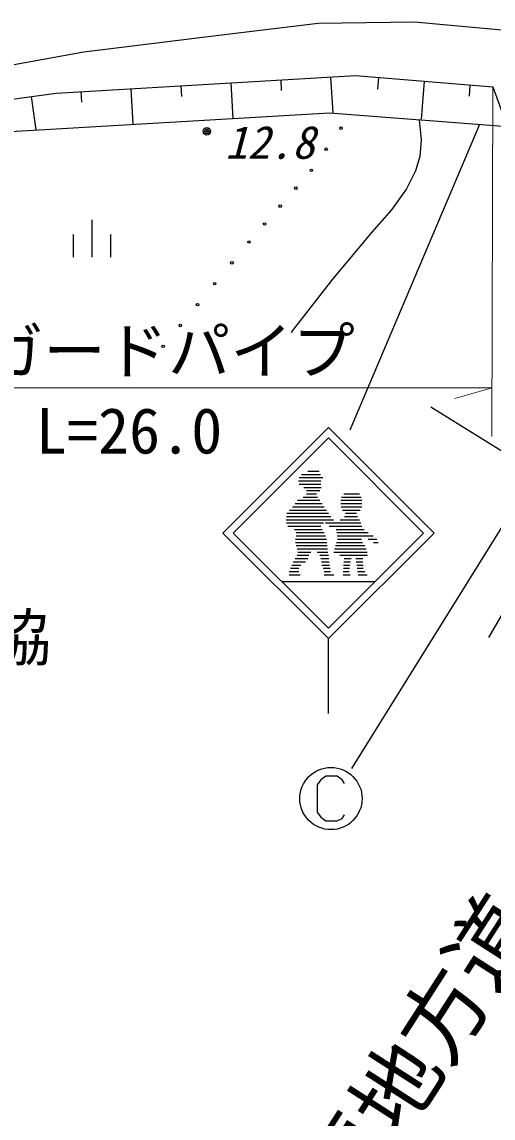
# Model space of a CAD drawing. Units: millimetres, scale not verified. Extents: x 40000 to 680000, y 20000 to 380000.
# Drawn here: x 429311 to 448216, y 239030 to 283059 of the extents above; entities that cross this region are included whole.
import ezdxf
from ezdxf.enums import TextEntityAlignment as Align

# ---------------------------------------------------------------- set-up
doc = ezdxf.new("R2010")
doc.units = ezdxf.units.MM
doc.header["$LTSCALE"] = 1000
for name, color, linetype, lineweight in [('M-BGD', 7, 'Continuous', 25), ('M-BGD-EXST', 7, 'Continuous', 25), ('M-STR-HTXT', 7, 'Continuous', 13), ('M-STR-STRC', 7, 'Continuous', 25)]:
    doc.layers.add(name, color=color, linetype=linetype, lineweight=lineweight)
doc.layers.add('M-BMK-HTXT', color=7, linetype='Continuous')
doc.styles.add('ＭＳ ゴシック', font='')
doc.styles.get('ＭＳ ゴシック').set_extended_font_data('MS Gothic')

msp = doc.modelspace()

# ---------------------------------------------------------------- linework, layer by layer
at = {"layer": 'M-BGD'}
for p, q in [((430679, 280203), (442699, 280904)), ((435687, 280495), (435712, 280065)), ((437691, 280612), (437774, 279178)), ((439694, 280729), (439719, 280298)), ((441697, 280846), (441782, 279393)), ((442699, 280904), (448208, 280453)), ((443617, 280829), (443579, 280364)), ((445454, 280679), (445329, 279159)), ((447290, 280528), (447254, 280081)), ((426672, 279652), (430679, 280203)), ((429677, 280065), (429862, 278722)), ((431680, 280261), (431705, 279832)), ((433684, 280378), (433767, 278947)), ((448208, 280453), (452759, 267815)), ((428625, 278650), (441647, 279401)), ((441647, 279401), (448798, 278855)), ((432111, 275116), (432111, 273616)), ((431361, 274516), (431361, 273616)), ((432861, 274516), (432861, 273616)), ((445722, 267594), (451356, 264088)), ((451356, 264088), (448038, 258329))]:
    msp.add_line(p, q, dxfattribs=at)
msp.add_lwpolyline([(445256, 279126), (445326, 278323), (445277, 277656), (445107, 277081), (444741, 276355), (444141, 275513), (443357, 274608), (441768, 272724), (440171, 270668), (440111, 270589)], dxfattribs=at)
for centre, radius in [((436730, 278666), 150), ((436730, 278666), 90), ((442114, 278791), 50), ((436730, 278666), 30), ((441520, 277946), 50), ((440925, 277100), 50), ((440299, 276380), 50), ((439673, 275660), 50), ((439047, 274940), 50), ((438421, 274220), 50), ((437732, 273382), 50), ((437043, 272543), 50), ((436355, 271704), 50), ((435666, 270865), 50), ((434977, 270026), 50)]:
    msp.add_circle(centre, radius, dxfattribs=at)
at = {"layer": 'M-BGD-EXST'}
for p, q in [((456128, 274947), (442529, 253070)), ((441510, 252765), (441310, 252615)), ((441960, 252765), (441510, 252765)), ((442160, 252615), (441960, 252765)), ((441310, 252615), (441160, 252415)), ((441160, 252415), (441160, 251315)), ((442260, 252465), (442160, 252615)), ((441160, 251315), (441310, 251115)), ((441310, 251115), (441510, 250965)), ((441960, 250965), (442160, 251065)), ((442160, 251065), (442260, 251215)), ((441510, 250965), (441960, 250965))]:
    msp.add_line(p, q, dxfattribs=at)
msp.add_circle((441710, 251865), 1250, dxfattribs=at)
at = {"layer": 'M-STR-HTXT'}
for p, q in [((448208, 280453), (448170, 266403)), ((422815, 268364), (448176, 268364)), ((448176, 268364), (446680, 267929))]:
    msp.add_line(p, q, dxfattribs=at)
at = {"layer": 'M-STR-STRC'}
for p, q in [((437098, 282508), (441204, 283009)), ((441204, 283009), (445061, 283059)), ((445061, 283059), (448993, 282703)), ((431788, 281857), (437098, 282508)), ((425478, 280705), (431788, 281857)), ((447678, 278941), (442466, 266655)), ((437367, 262529), (441609, 266772)), ((441609, 266772), (445852, 262529)), ((441609, 266348), (437791, 262529)), ((445428, 262529), (441609, 266348)), ((441379, 264741), (440433, 264741)), ((441289, 264871), (440526, 264871)), ((441238, 265001), (440781, 265001)), ((441309, 264611), (440408, 264611)), ((441310, 264481), (440432, 264481)), ((441318, 264351), (440616, 264351)), ((441269, 264221), (440731, 264221)), ((441269, 263831), (440375, 263831)), ((441166, 263961), (440593, 263961)), ((441128, 264091), (440725, 264091)), ((442950, 263831), (442104, 263831)), ((442920, 263961), (442134, 263961)), ((442855, 264091), (442234, 264091)), ((441614, 263311), (439942, 263311)), ((441527, 263441), (440047, 263441)), ((441441, 263571), (440163, 263571)), ((441355, 263701), (440279, 263701)), ((442948, 263701), (442102, 263701)), ((442945, 263571), (442118, 263571)), ((442888, 263441), (442176, 263441)), ((442739, 263311), (442291, 263311)), ((441810, 263051), (439919, 263051)), ((441701, 263181), (439921, 263181)), ((441417, 262921), (439931, 262921)), ((442905, 262921), (441489, 262921)), ((442856, 263051), (442086, 263051)), ((442778, 263181), (442253, 263181)), ((441609, 258287), (437367, 262529)), ((437791, 262529), (441609, 258711)), ((441303, 262791), (439985, 262791)), ((441364, 262661), (440254, 262661)), ((441438, 262531), (440310, 262531)), ((445852, 262529), (441609, 258287)), ((441609, 258711), (445428, 262529)), ((442945, 262791), (441633, 262791)), ((443048, 262661), (441914, 262661)), ((443201, 262531), (441948, 262531)), ((441546, 262141), (440285, 262141)), ((441537, 262271), (440294, 262271)), ((441556, 262011), (440311, 262011)), ((441491, 262401), (440316, 262401)), ((443066, 262011), (441891, 262011)), ((442972, 262141), (441932, 262141)), ((443409, 262401), (441965, 262401)), ((442942, 262271), (441973, 262271)), ((443549, 262271), (443203, 262271)), ((443605, 262141), (443418, 262141)), ((440826, 261621), (440351, 261621)), ((441033, 261881), (440356, 261881)), ((440898, 261751), (440377, 261751)), ((441569, 261881), (441052, 261881)), ((441588, 261751), (441152, 261751)), ((441607, 261621), (441270, 261621)), ((443166, 261751), (441821, 261751)), ((443127, 261881), (441852, 261881)), ((443174, 261621), (442061, 261621)), ((440425, 261101), (440084, 261101)), ((440500, 261231), (440135, 261231)), ((440689, 261361), (440200, 261361)), ((440784, 261491), (440277, 261491)), ((441626, 261491), (441311, 261491)), ((441643, 261361), (441328, 261361)), ((441659, 261231), (441349, 261231)), ((441675, 261101), (441396, 261101)), ((442452, 261101), (442211, 261101)), ((442463, 261231), (442220, 261231)), ((442494, 261361), (442228, 261361)), ((442524, 261491), (442236, 261491)), ((442992, 261491), (442713, 261491)), ((442996, 261361), (442727, 261361)), ((443001, 261231), (442745, 261231)), ((443009, 261101), (442763, 261101)), ((440478, 260841), (440035, 260841)), ((440422, 260971), (440037, 260971)), ((441692, 260971), (441434, 260971)), ((441832, 260841), (441445, 260841)), ((442486, 260841), (442201, 260841)), ((442443, 260971), (442202, 260971)), ((443070, 260971), (442782, 260971)), ((443164, 260841), (442800, 260841)), ((439739, 260581), (443479, 260581)), ((441609, 255287), (441609, 258287))]:
    msp.add_line(p, q, dxfattribs=at)

# ---------------------------------------------------------------- texts
at = {"layer": 'M-BGD', "style": 'ＭＳ ゴシック', "oblique": 15}
msp.add_text('12.8', height=1320, dxfattribs=at).set_placement((437459, 277166), align=Align.BOTTOM_LEFT)
at = {"layer": 'M-BGD', "style": 'ＭＳ ゴシック'}
msp.add_text('田布施農協', height=1833, dxfattribs=at).set_placement((417984, 256862), align=Align.BOTTOM_LEFT)
at = {"layer": 'M-BMK-HTXT', "style": 'ＭＳ ゴシック'}
msp.add_text('主要地方道 光上関線', height=2566, rotation=57.3, dxfattribs=at).set_placement((441338, 231758), align=Align.BOTTOM_LEFT)
at = {"layer": 'M-STR-HTXT', "style": 'ＭＳ ゴシック'}
for s, p in [('ガードパイプ', (427671, 268381)), ('L=26.0', (429868, 265173))]:
    msp.add_text(s, height=1833, dxfattribs=at).set_placement(p, align=Align.BOTTOM_LEFT)

doc.saveas('drawing.dxf')
